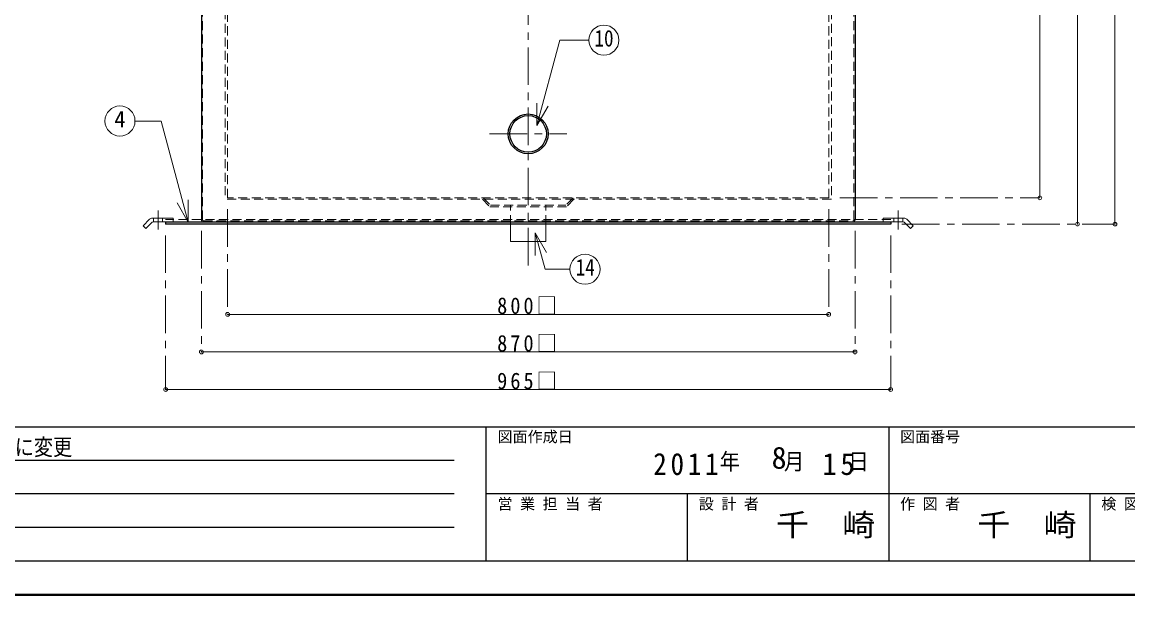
# Model space of a CAD drawing. Units: millimetres at full size, sheet at 1:10; details may follow other scales. Extents: x -2123 to 1927, y -1358 to 1452.
# Drawn here: x -771 to 700, y -1358 to -597 of the extents above; entities that cross this region are included whole.
import ezdxf
from ezdxf.enums import TextEntityAlignment as Align

# ---------------------------------------------------------------- set-up
doc = ezdxf.new("R2010")
doc.units = ezdxf.units.MM
doc.header["$LTSCALE"] = 10
doc.header["$PDMODE"] = 32
doc.header["$PDSIZE"] = 5
doc.linetypes.add('CHAIN1', pattern=[8, 5, -1, 1, -1])
doc.linetypes.add('DASHED1', pattern=[1.8, 1.2, -0.6])
doc.layers.add('0-0', color=7, linetype='Continuous', lineweight=18)
doc.styles.add('ＭＳ ゴシック', font='')
doc.styles.get('ＭＳ ゴシック').set_extended_font_data('MS Gothic')

msp = doc.modelspace()

# ---------------------------------------------------------------- linework, layer by layer
at = {"layer": '0-0', "color": 4, "linetype": 'CHAIN1', "lineweight": 9}
for p, q in [((-97.8, 89.91), (-97.8, -923.09)), ((-149.3, -745.09), (-46.3, -745.09)), ((317.2, -830.09), (583.2, -830.09)), ((-590.3, -847.09), (-590.3, -872.09)), ((-497.8, -845.09), (-497.8, -985.09)), ((302.2, -845.09), (302.2, -985.09)), ((394.7, -847.09), (394.7, -872.09)), ((399.7, -865.09), (683.2, -865.09)), ((-580.3, -880.09), (-580.3, -1085.09)), ((-532.8, -874.09), (-532.8, -1035.09)), ((337.2, -874.09), (337.2, -1035.09)), ((384.7, -880.09), (384.7, -1085.09))]:
    msp.add_line(p, q, dxfattribs=at)
at = {"layer": '0-0', "color": 4, "lineweight": 9}
for p, q in [((683.2, 54.91), (683.2, -865.09)), ((583.2, 14.91), (583.2, -830.09)), ((633.2, 14.91), (633.2, -865.09)), ((-497.8, -985.09), (302.2, -985.09)), ((-532.8, -1035.09), (337.2, -1035.09)), ((-580.3, -1085.09), (384.7, -1085.09))]:
    msp.add_line(p, q, dxfattribs=at)
at = {"layer": '0-0', "linetype": 'DASHED1'}
for p, q in [((302.2, -830.09), (302.2, 14.91)), ((305.7, 13.41), (305.7, -832.09)), ((335.7, -859.09), (335.7, 11.91)), ((-531.3, -859.09), (-531.3, -282.53)), ((-501.3, -292.72), (-501.3, -832.09)), ((-497.8, -830.09), (-497.8, -293.87)), ((305.7, -832.09), (-501.3, -832.09)), ((302.2, -830.09), (-497.8, -830.09)), ((-596.3, -857.09), (-596.3, -862.09)), ((-584.3, -857.09), (-584.3, -862.09)), ((-529.8, -860.59), (334.2, -860.59)), ((-512.8, -860.59), (-512.8, -862.09)), ((317.2, -860.59), (317.2, -862.09)), ((388.7, -857.09), (388.7, -862.09)), ((400.7, -857.09), (400.7, -862.09))]:
    msp.add_line(p, q, dxfattribs=at)
at = {"layer": '0-0', "color": 5, "lineweight": 25}
for p, q in [((337.2, -25.09), (337.2, -859.09)), ((-532.8, -101.59), (-532.8, -859.09)), ((-580.3, -862.09), (-580.3, -865.09)), ((-580.3, -862.09), (384.7, -862.09)), ((384.7, -865.09), (-580.3, -865.09)), ((384.7, -862.09), (384.7, -865.09))]:
    msp.add_line(p, q, dxfattribs=at)
at = {"layer": '0-0'}
for p, q in [((-86.11, -734.05), (-86.11, -704.05)), ((-86.11, -734.05), (-71.11, -708.07)), ((-621.1, -727.99), (-586.21, -727.99)), ((-550.13, -862.67), (-586.21, -727.99)), ((-550.13, -862.67), (-565.13, -836.69)), ((-550.13, -862.67), (-550.13, -832.67)), ((-601.78, -858.64), (-610.3, -867.59)), ((-606.68, -871.03), (-610.3, -867.59)), ((-598.9, -862.86), (-606.68, -871.03)), ((-598.16, -857.09), (-570.3, -857.09)), ((-580.3, -862.09), (-597.09, -862.09)), ((-570.3, -857.09), (-570.3, -862.09)), ((-121.3, -888.09), (-121.3, -865.09)), ((-74.3, -888.09), (-74.3, -865.09)), ((374.7, -857.09), (374.7, -862.09)), ((402.56, -857.09), (374.7, -857.09)), ((384.7, -862.09), (401.48, -862.09)), ((403.29, -862.86), (411.08, -871.03)), ((406.18, -858.64), (414.7, -867.59)), ((411.08, -871.03), (414.7, -867.59)), ((-88.27, -876.9), (-88.27, -906.9)), ((-88.27, -876.9), (-73.27, -902.88)), ((-88.27, -876.9), (-75.37, -925.05)), ((-121.3, -888.09), (-74.3, -888.09)), ((-42.13, -925.05), (-75.37, -925.05))]:
    msp.add_line(p, q, dxfattribs=at)
at = {"layer": '0-0', "color": 4, "linetype": 'DASHED1', "lineweight": 9}
for p, q in [((-158.63, -832.09), (-148.63, -842.09)), ((-37.8, -830.09), (-47.8, -840.09)), ((-36.97, -832.09), (-46.97, -842.09)), ((-46.97, -842.09), (-148.63, -842.09)), ((-121.3, -865.09), (-121.3, -840.09)), ((-74.3, -865.09), (-74.3, -840.09)), ((384.7, -859.09), (-580.3, -859.09))]:
    msp.add_line(p, q, dxfattribs=at)
at = {"layer": '0-0', "color": 6, "lineweight": 25}
for p, q in [((-2077.8, -1134.52), (1882.2, -1134.52)), ((-153.52, -1313.09), (-153.52, -1134.52)), ((382.2, -1134.52), (382.2, -1313.09)), ((-1124.94, -1179.16), (-196.37, -1179.16)), ((-196.37, -1223.8), (-1124.94, -1223.8)), ((1882.2, -1223.8), (-153.52, -1223.8)), ((114.34, -1313.09), (114.34, -1223.8)), ((650.06, -1313.09), (650.06, -1223.8)), ((-196.37, -1268.44), (-1124.94, -1268.44)), ((1882.2, -1313.09), (-2077.8, -1313.09))]:
    msp.add_line(p, q, dxfattribs=at)
at = {"layer": '0-0', "color": 1, "lineweight": 40}
msp.add_line((1927.2, -1358.09), (-2122.8, -1358.09), dxfattribs=at)
at = {"layer": '0-0'}
msp.add_lwpolyline([(-86.11, -734.05), (-55.68, -620.51), (-17.07, -620.51)], dxfattribs=at)
at = {"layer": '0-0', "color": 4, "linetype": 'DASHED1', "lineweight": 9}
msp.add_lwpolyline([(-157.8, -830.09), (-147.8, -840.09), (-47.8, -840.09)], dxfattribs=at)
at = {"layer": '0-0'}
for centre in [(2.93, -620.51), (-641.1, -727.99), (-22.13, -925.05)]:
    msp.add_circle(centre, 20, dxfattribs=at)
at = {"layer": '0-0', "color": 5, "lineweight": 25}
for radius in [26.5, 24.3]:
    msp.add_circle((-97.8, -745.09), radius, dxfattribs=at)
at = {"layer": '0-0'}
for centre, radius, start, end in [((-598.16, -862.09), 5, 90, 136.39718), ((-597.09, -864.59), 2.5, 90, 136.39718), ((401.48, -864.59), 2.5, 43.60282, 90), ((402.56, -862.09), 5, 43.60282, 90)]:
    msp.add_arc(centre, radius, start, end, dxfattribs=at)
at = {"layer": '0-0', "color": 5, "lineweight": 25}
for centre, start, end in [((-529.8, -859.09), 180, 270), ((334.2, -859.09), 270, 0)]:
    msp.add_arc(centre, 3, start, end, dxfattribs=at)
at = {"layer": '0-0', "linetype": 'DASHED1'}
for centre, start, end in [((-529.8, -859.09), 180, 270), ((334.2, -859.09), 270, 0)]:
    msp.add_arc(centre, 1.5, start, end, dxfattribs=at)
at = {"layer": '0-0', "color": 4}
for p in [(583.2, -830.09), (633.2, -865.09), (683.2, -865.09), (-497.8, -985.09), (302.2, -985.09), (-532.8, -1035.09), (337.2, -1035.09), (-580.3, -1085.09), (384.7, -1085.09)]:
    msp.add_point(p, dxfattribs=at)

# ---------------------------------------------------------------- texts
at = {"layer": '0-0', "style": 'ＭＳ ゴシック'}
for s, height, width, p in [('10', 21.99, 0.85, (-9.57, -635.51)), ('14', 21.99, 0.85, (-34.63, -940.05)), ('2010,07,18 ⑦ ﾉﾌﾞｽﾀｰ付2ヶ所に変更', 21.99, 0.85, (-1124.94, -1179.16)), ('千\u3000崎', 29.33, 1.1, (232.2, -1288.44)), ('千\u3000崎', 29.33, 1.1, (500.06, -1288.44))]:
    msp.add_text(s, height=height, dxfattribs=dict(at, width=width)).set_placement(p, align=Align.BOTTOM_LEFT)
for s, height, p in [('4', 21.99, (-648.6, -742.99)), ('図面作成日', 14.66, (-138.52, -1159.52)), ('図面番号', 14.66, (397.2, -1159.52)), ('8', 29.33, (226.2, -1199.16)), ('営 業 担 当 者', 14.66, (-138.52, -1248.8)), ('設 計 者', 14.66, (129.34, -1248.8)), ('作 図 者', 14.66, (397.2, -1248.8)), ('検 図 者', 14.66, (665.06, -1248.8))]:
    msp.add_text(s, height=height, dxfattribs=at).set_placement(p, align=Align.BOTTOM_LEFT)
at = {"layer": '0-0', "attachment_point": 7, "style": 'ＭＳ ゴシック'}
for s, insert, char_height in [('\\T1.3;\\W0.9;800□', (-139.05, -985.09), 21.99), ('\\T1.3;\\W0.9;870□', (-139.05, -1035.09), 21.99), ('\\T1.3;\\W0.9;965□', (-139.05, -1085.09), 21.99), ('\\T1.28;\\W0.9;2011', (68.7, -1199.16), 29.33), ('\\T1.27;\\W0.9;年\\~\\~\\~月\\~\\~\\~日', (157.2, -1194.16), 21.99), ('\\T1.27;\\W0.95;15', (293.7, -1199.16), 29.33)]:
    msp.add_mtext(s, dxfattribs=dict(at, insert=insert, char_height=char_height))

doc.saveas('drawing.dxf')
